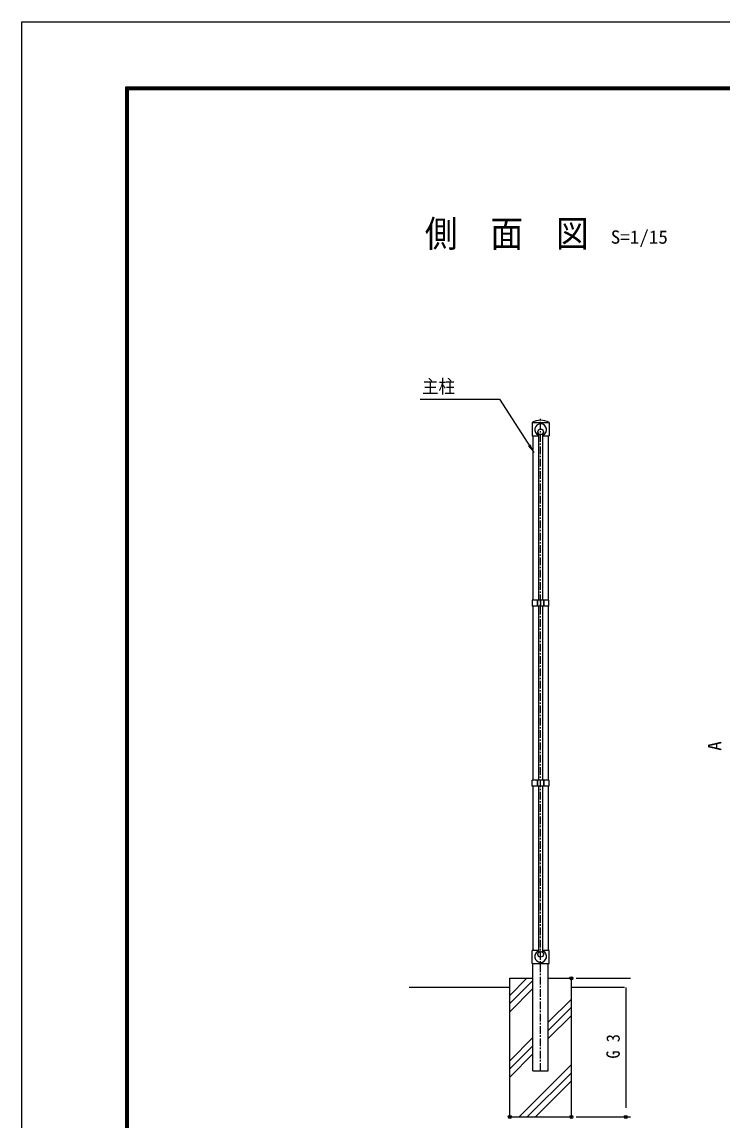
# Model space of a CAD drawing. Units: millimetres, scale not verified. Extents: x -5012 to 5012, y -3544 to 3544.
# Drawn here: x -5012 to -2740, y -19 to 3544 of the extents above; entities that cross this region are included whole.
import ezdxf
from ezdxf.enums import TextEntityAlignment as Align

# ---------------------------------------------------------------- set-up
doc = ezdxf.new("R2010")
doc.units = ezdxf.units.MM
doc.header["$LTSCALE"] = 20
doc.header["$PDMODE"] = 32
doc.header["$PDSIZE"] = 10
doc.linetypes.add('USER2', pattern=[2, 1.25, -0.25, 0.25, -0.25])
for name, color, linetype, lineweight in [('0-0_1部材', 7, 'Continuous', 25), ('0-1_8部品', 7, 'Continuous', 25), ('0-2_HATCH', 4, 'Continuous', 25), ('0-4_5寸法', 1, 'Continuous', 25), ('0-9_6文字', 1, 'Continuous', 25), ('0-A_中心線', 1, 'USER2', 25), ('0-B_4基礎', 7, 'Continuous', 25), ('0-C_0', 7, 'Continuous', 25)]:
    doc.layers.add(name, color=color, linetype=linetype, lineweight=lineweight)
doc.layers.add('0-5_DEFPOINTS', color=7, linetype='Continuous')
doc.styles.add('ＭＳ ゴシック', font='')
doc.styles.get('ＭＳ ゴシック').set_extended_font_data('MS Gothic')

msp = doc.modelspace()

# ---------------------------------------------------------------- linework, layer by layer
at = {"layer": '0-0_1部材'}
for p, q in [((-3334.09, 2206.25), (-3339.21, 2211.37)), ((-3334.09, 2206.25), (-3339.21, 2211.37)), ((-3323.15, 2206.25), (-3318.03, 2211.37)), ((-3323.15, 2206.25), (-3318.03, 2211.37)), ((-3353.62, 2200.9), (-3353.62, 1668.21)), ((-3303.62, 2200.9), (-3303.62, 1668.21)), ((-3353.62, 1648.59), (-3353.62, 1084.21)), ((-3353.62, 1648.59), (-3353.62, 1084.21)), ((-3303.62, 1648.59), (-3303.62, 1084.21)), ((-3353.62, 1064.59), (-3353.62, 531.9)), ((-3353.62, 1064.59), (-3353.62, 531.9)), ((-3303.62, 1064.59), (-3303.62, 531.9)), ((-3334.16, 526.67), (-3339.28, 521.54)), ((-3323.15, 526.56), (-3318.03, 521.44)), ((-3353.62, 141.4), (-3353.62, 488.9)), ((-3303.62, 141.4), (-3303.62, 488.9)), ((-3353.62, 141.4), (-3303.62, 141.4))]:
    msp.add_line(p, q, dxfattribs=at)
for centre, radius, start, end in [((-3328.6, 2220.86), 19, 292.92889, 245.6571), ((-3335.6, 2205.39), 2, 245.55049, 10.65656), ((-3321.6, 2205.38), 2, 169.34338, 276.63724), ((-3328.64, 511.95), 19, 112.92856, 65.65668), ((-3335.64, 527.43), 2, 349.34329, 96.63702), ((-3321.64, 527.42), 2, 65.55547, 190.65678)]:
    msp.add_arc(centre, radius, start, end, dxfattribs=at)
at = {"layer": '0-1_8部品'}
for p, q in [((-3356.12, 2243.9), (-3301.12, 2243.9)), ((-3356.12, 2243.9), (-3356.12, 2200.9)), ((-3301.12, 2243.9), (-3301.12, 2200.9)), ((-3356.12, 2200.9), (-3335.05, 2200.9)), ((-3335.05, 2203.85), (-3335.05, 1668.21)), ((-3322.19, 2203.85), (-3322.19, 1668.21)), ((-3322.19, 2200.9), (-3301.12, 2200.9)), ((-3338.38, 1668.21), (-3338.38, 1648.59)), ((-3338.38, 1651.05), (-3338.38, 1665.76)), ((-3338.38, 1651.05), (-3338.38, 1665.76)), ((-3335.05, 1648.59), (-3335.05, 1084.21)), ((-3328.57, 1668.21), (-3328.58, 1648.59)), ((-3328.57, 1668.21), (-3328.58, 1648.59)), ((-3301.6, 1648.59), (-3326.12, 1648.59)), ((-3322.19, 1648.59), (-3322.19, 1084.21)), ((-3318.76, 1668.21), (-3318.76, 1648.59)), ((-3318.76, 1651.04), (-3318.76, 1665.76)), ((-3318.76, 1651.04), (-3318.76, 1665.76)), ((-3301.6, 1648.59), (-3301.6, 1668.21)), ((-3301.6, 1084.21), (-3355.55, 1084.21)), ((-3355.55, 1064.59), (-3355.55, 1084.21)), ((-3338.38, 1064.59), (-3338.38, 1084.21)), ((-3338.38, 1081.76), (-3338.38, 1067.04)), ((-3338.38, 1081.76), (-3338.38, 1067.04)), ((-3328.57, 1064.59), (-3328.58, 1084.21)), ((-3328.57, 1064.59), (-3328.58, 1084.21)), ((-3301.6, 1084.21), (-3326.12, 1084.21)), ((-3318.76, 1064.59), (-3318.76, 1084.21)), ((-3318.76, 1081.76), (-3318.76, 1067.05)), ((-3318.76, 1081.76), (-3318.76, 1067.05)), ((-3301.6, 1084.21), (-3301.6, 1064.59)), ((-3301.6, 1064.59), (-3355.55, 1064.59)), ((-3335.05, 1064.59), (-3335.05, 525.11)), ((-3322.19, 1064.59), (-3322.19, 525.11)), ((-3335.05, 531.9), (-3356.12, 531.9)), ((-3356.12, 488.9), (-3356.12, 531.9)), ((-3301.12, 531.9), (-3322.19, 531.9)), ((-3301.12, 488.9), (-3301.12, 531.9)), ((-3356.12, 488.9), (-3301.12, 488.9))]:
    msp.add_line(p, q, dxfattribs=at)
for points in [[(-3301.6, 1668.21), (-3355.55, 1668.21), (-3355.55, 1648.59)], [(-3301.6, 1648.59), (-3326.12, 1648.59), (-3355.55, 1648.59)]]:
    msp.add_lwpolyline(points, dxfattribs=at)
for centre in [(-3328.62, 2214), (-3328.62, 518.81)]:
    msp.add_circle(centre, 9, dxfattribs=at)
msp.add_arc((-3328.62, 2199.09), 52.58, 58.46564, 121.53436, dxfattribs=at)
at = {"layer": '0-2_HATCH'}
for p, q in [((-3428.62, 385.84), (-3373.06, 441.4)), ((-3428.62, 359.32), (-3353.62, 434.32)), ((-3428.62, 332.81), (-3353.62, 407.81)), ((-3303.62, 298.71), (-3228.62, 373.71)), ((-3303.62, 272.19), (-3228.62, 347.19)), ((-3303.62, 245.67), (-3228.62, 320.67)), ((-3428.62, 173.71), (-3353.62, 248.71)), ((-3428.62, 147.19), (-3353.62, 222.19)), ((-3428.62, 120.67), (-3353.62, 195.67)), ((-3398.79, -8.6), (-3228.62, 161.57)), ((-3372.28, -8.6), (-3228.62, 135.06)), ((-3345.76, -8.6), (-3228.62, 108.54))]:
    msp.add_line(p, q, dxfattribs=at)
at = {"layer": '0-4_5寸法'}
for p, q in [((-3213.62, 441.4), (-3037.28, 441.4)), ((-3052.28, 411.4), (-3052.28, 21.4)), ((-3213.62, -8.6), (-3037.28, -8.6))]:
    msp.add_line(p, q, dxfattribs=at)
msp.add_lwpolyline([(-3719.83, 2319.54), (-3462.41, 2319.54), (-3350.46, 2147.12)], dxfattribs=at)
msp.add_solid([(-3349.37, 2145.44), (-3370.08, 2167.77), (-3361.34, 2173.44)], dxfattribs=at)
at = {"layer": '0-5_DEFPOINTS'}
for p in [(-3228.62, 441.4), (-3428.62, -8.6), (-3228.62, -8.6), (-3228.62, -8.6), (-3052.28, -8.6)]:
    msp.add_point(p, dxfattribs=at)
at = {"layer": '0-A_中心線'}
msp.add_line((-3328.63, 141.4), (-3328.63, 2257.5), dxfattribs=at)
at = {"layer": '0-B_4基礎'}
for p, q in [((-3428.62, -8.6), (-3428.62, 441.4)), ((-3428.62, 441.4), (-3353.62, 441.4)), ((-3303.62, 441.4), (-3228.62, 441.4)), ((-3228.62, -8.6), (-3228.62, 441.4)), ((-3428.62, 411.4), (-3755.58, 411.4)), ((-3056.18, 411.4), (-3228.62, 411.4)), ((-3428.62, -8.6), (-3228.62, -8.6))]:
    msp.add_line(p, q, dxfattribs=at)
at = {"layer": '0-C_0', "color": 3}
msp.add_lwpolyline([(-5011.88, 3543.75), (5011.87, 3543.75), (5011.87, -3543.75), (-5011.88, -3543.75)], close=True, dxfattribs=at)
at = {"layer": '0-C_0'}
for points in [[(-4674.38, 3332.81), (4674.37, 3332.81), (4674.37, -3332.81), (-4674.38, -3332.81)], [(-4672.27, 3330.7), (4672.27, 3330.7), (4672.27, -3330.7), (-4672.27, -3330.7)], [(-4670.16, 3328.59), (4670.16, 3328.59), (4670.16, -3328.59), (-4670.16, -3328.59)], [(-4668.05, 3326.48), (4668.05, 3326.48), (4668.05, -3326.48), (-4668.05, -3326.48)], [(-4665.94, 3324.37), (4665.94, 3324.37), (4665.94, -3324.38), (-4665.94, -3324.38)]]:
    msp.add_lwpolyline(points, close=True, dxfattribs=at)

# ---------------------------------------------------------------- texts
at = {"layer": '0-4_5寸法', "color": 3, "style": 'ＭＳ ゴシック', "width": 0.9}
msp.add_text('主柱', height=43.26, dxfattribs=at).set_placement((-3713.11, 2326.8), align=Align.BOTTOM_LEFT)
at = {"layer": '0-4_5寸法', "color": 3, "style": 'ＭＳ ゴシック'}
for s, width, p in [('A', 1.05, (-2729.21, 1179.4)), ('G 3', 0.9, (-3058.95, 180.7))]:
    msp.add_text(s, height=43.26, rotation=90, dxfattribs=dict(at, width=width)).set_placement(p, align=Align.BOTTOM_LEFT)
at = {"layer": '0-9_6文字', "color": 7, "style": 'ＭＳ ゴシック'}
for s, height, width, p in [('側\u3000面\u3000図', 86.66, 0.9, (-3704.39, 2787.73)), ('S=1/15', 43.26, 1.05, (-3101.03, 2811.33))]:
    msp.add_text(s, height=height, dxfattribs=dict(at, width=width)).set_placement(p, align=Align.BOTTOM_LEFT)

doc.saveas('drawing.dxf')
